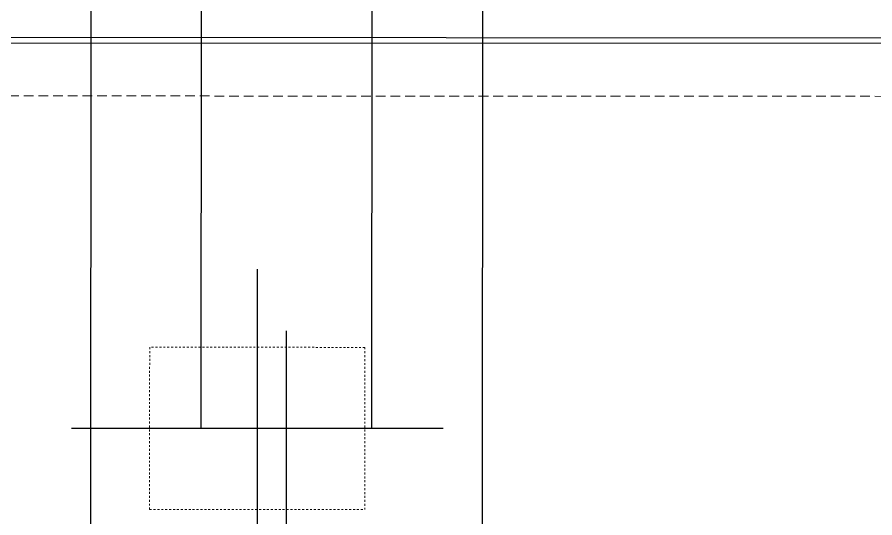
# Model space of a CAD drawing. Header units: millimetres. Extents: x 845401 to 948039, y 511594 to 550263.
# Drawn here: x 904026.96 to 904070.8, y 537247.46 to 537273.06 of the extents above; entities that cross this region are included whole.
import ezdxf

# ---------------------------------------------------------------- set-up
doc = ezdxf.new("R2010")
doc.units = ezdxf.units.MM
doc.linetypes.add('CENTER', pattern=[0])
doc.linetypes.add('DASHED', pattern=[0.75, 0.5, -0.25])
for name, color, linetype in [('00', 7, 'Continuous'), ('1轮廓实线层', 7, 'Continuous'), ('3中心线层', 1, 'CENTER'), ('4虚线层', 6, 'DASHED')]:
    doc.layers.add(name, color=color, linetype=linetype)
doc.layers.add('A-剖-0.10mm.......SECT-L01', color=255, linetype='Continuous', lineweight=18)
doc.layers.add('物流设备', color=7, linetype='Continuous', lineweight=5)

# ---------------------------------------------------------------- blocks, each defined once
blk = doc.blocks.new('*U100537')
at = {"color": 2}
blk.add_lwpolyline([(0, 630), (7920.603, 630), (7920.603, 830), (0, 830)], close=True, dxfattribs=at)
at = {"color": 1}
blk.add_lwpolyline([(0, -630), (7920.603, -630), (7920.603, 630), (0, 630)], close=True, dxfattribs=at)
for tag, p in [('设备编号', (485.238, 55.288)), ('设备高度', (489.749, -155.563))]:
    blk.add_attdef(tag, p, '', height=100)
at = {"flags": 1}
blk.add_attdef('设备类型', (14421.904, -37.083), '', height=100, dxfattribs=at)
blk = doc.blocks.new('*U100479')
at = {"color": 7, "linetype": 'Continuous', "lineweight": 25}
for p, q in [((-2803.638, 1671.518), (-2803.638, 1631.118)), ((-2797.997, 1642.018), (-2797.997, 1671.518)), ((-2789.279, 1642.018), (-2789.279, 1671.518)), ((-2783.638, 1631.118), (-2783.638, 1671.518)), ((-1886.942, 1662.02), (-2857.138, 1662.02)), ((-2797.997, 1642.018), (-2789.279, 1642.018))]:
    blk.add_line(p, q, dxfattribs=at)
at = {"layer": '1轮廓实线层'}
blk.add_line((-2705.138, 1662.02), (-2930.138, 1662.02), dxfattribs=at)
at = {"layer": '3中心线层'}
for p, q in [((-2792.138, 1650.17), (-2792.138, 1633.87)), ((-2793.638, 417.018), (-2793.638, 1647.018)), ((-2801.638, 1642.02), (-2782.638, 1642.02))]:
    blk.add_line(p, q, dxfattribs=at)
at = {"layer": '4虚线层', "linetype": 'DASHED', "lineweight": 18}
blk.add_line((-1886.942, 1659.02), (-2857.138, 1659.02), dxfattribs=at)
at = {"layer": '4虚线层', "linetype": 'DASHED', "lineweight": 18, "ltscale": 0.2}
blk.add_lwpolyline([(-2797.638, 1646.17), (-2786.638, 1646.17), (-2786.638, 1637.87), (-2797.638, 1637.87)], close=True, dxfattribs=at)
blk = doc.blocks.new('C线')
at = {"xscale": -1, "rotation": 359.9712527628268}
blk.add_blockref('*U100479', (983116.099, 474449.194, -3.592), dxfattribs=at)
at = {"layer": '物流设备', "color": 0}
blk.add_blockref('*U100537', (979688.08, 475479.516, 25.376), dxfattribs=at)
blk = doc.blocks.new('BC线平台')
at = {"layer": 'A-剖-0.10mm.......SECT-L01'}
h = blk.add_hatch(dxfattribs=at)
h.set_pattern_fill('CROSS', color=2, scale=50)
h.set_pattern_definition([(0, (691447.87, 341554.85), (317.5, 317.5), [158.75, -476.25]), (90, (691527.24, 341475.47), (-317.5, 317.5), [158.75, -476.25])])
h.paths.add_polyline_path([(772874.462, 370095.421), (786169.72, 370095.421), (786169.72, 367097.042), (772874.462, 367097.042)])

msp = doc.modelspace()

# ---------------------------------------------------------------- block references
at = {"layer": '00'}
for name, p in [('BC线平台', (120688.345, 168041.308, -0.976)), ('C线', (-81869.829, 61162.217))]:
    msp.add_blockref(name, p, dxfattribs=at)

doc.saveas('drawing.dxf')
